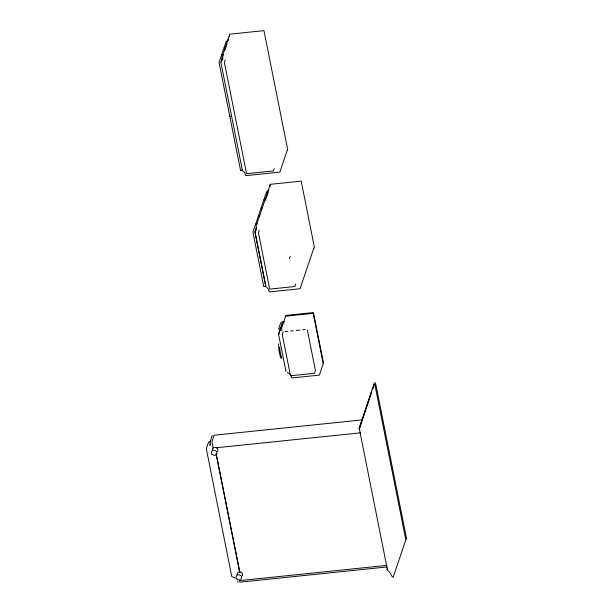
<?xml version="1.0" encoding="UTF-8"?>
<svg xmlns="http://www.w3.org/2000/svg" width="613" height="613" viewBox="0 0 613 613"><rect width="100%" height="100%" fill="white"/><g stroke="black" fill="none" stroke-linecap="round" stroke-linejoin="round"><path stroke-width="0.92" d="M373.317 387.654L373.562 386.765M281.88 331.012L281.765 327.564L285.942 315.404L313.442 312.561L323.472 362.896L319.396 375.11L291.819 377.96L290.577 374.627L287.497 372.428M221.737 54.641L224.021 47.898L225.4 47.753L225.484 48.182M224.074 47.737L226.358 40.994M223.515 54.365L220.833 62.288L242.464 170.751L244.748 172.598L245.79 175.655L279.857 172.13L287.213 150.4M224.979 50.051L227.025 44.006M221.27 61.936L222.734 57.622M222.917 58.243L222.304 60.051L222.113 56.909L229.469 35.171L229.637 35.631M225.216 60.013L224.389 62.449L246.572 173.694L273.344 170.92L274.164 168.483M255.659 224.029L258.357 216.067L259.92 215.906M258.41 215.906L261.107 207.945L262.671 207.784M263.912 199.654L266.609 191.693M256.403 227.346L254.87 231.86L265.812 286.708M266.18 198.459L268.318 192.137M256.548 227.86L255.085 232.166L265.789 285.834M259.261 230.312L258.433 232.748L269.674 289.114L294.953 286.493L295.78 284.057M287.436 150.545L287.704 149.733L263.965 30.65L229.492 34.213L229.607 36.313M212.29 435.399L210.09 441.904L209.968 445.436L210.52 443.812M289.397 258.632L290.225 256.196M280.486 323.258L278.578 328.913L279.942 328.806M278.478 334.391L282.325 323.02M282.34 323.695L278.639 334.629L285.972 371.401M283.206 331.809L282.279 334.552L290.501 375.761L314.507 373.279L315.434 370.536L307.404 330.261M313.833 248.112L300.079 288.738L269.23 291.926L268.578 289.367L266.548 287.145M314.048 248.265L314.392 247.246L301.213 181.142L269.958 184.367L270.019 186.727M387.447 568.282L386.964 569.699L387.592 570.496C390.665 571.63 391.04 576.442 393.14 577.308L405.821 539.831L374.819 384.336L373.938 384.428L358.881 428.824L359.425 429.2L387.424 569.653M371.118 393.983L359.341 428.778L371.562 391.355M373.21 387.914L373.608 386.734L373.225 387.922M256.134 230.097L256.525 228.044L256.111 226.159L269.866 185.532L270.042 186.015M373.171 387.86L373.417 387.309M372.88 388.389L372.152 389.37M268.885 190.053L267.743 190.858M283.635 322.369L284.233 321.963M227.791 40.006L228.335 39.607M228.189 40.55L227.009 41.293M210.474 441.23L208.504 442.28L206.305 448.777L231.775 576.519L235.262 578.12M268.126 191.647L266.954 192.275M283.934 321.587L280.769 322.423M283.007 322.737L283.658 322.4M223.063 54.664L221.684 54.802L219.056 62.564L229.806 116.455L231.645 116.271M241.913 170.123L242.373 170.077M241.997 170.552L240.618 170.69L229.867 116.799M265.965 200.037L263.858 199.823L261.161 207.784L261.529 209.631M257.169 224.036L255.606 224.197L252.908 232.158L263.782 286.669L265.345 286.509M285.62 316.193L313.197 313.335L323.243 363.739M285.06 331.618L287.826 331.334M290.6 331.043L293.366 330.759M296.14 330.476L299.834 330.093M302.6 329.802L305.374 329.518M373.677 383.117L375.516 382.933L406.695 539.31M362.582 419.859L214.129 435.215L211.929 441.712L213.194 448.065M216.052 447.774L360.705 432.816M387.125 565.355L239.622 580.611L239.936 582.158L386.979 566.956M237.614 580.994L238.097 582.35M265.329 285.88L265.414 286.302M216.228 453.858L239.867 572.419M216.075 453.796L239.76 572.565M373.938 384.428L373.968 384.612A9.049 8.069 18.7 0 1 374.06 385.899M212.366 450.218A2.835 2.529 18.7 0 1 215.707 447.475A2.835 2.529 18.7 0 1 217.431 451.528M237.093 574.749A2.835 2.529 18.7 0 1 240.786 572.121A2.835 2.529 18.7 0 1 241.668 576.519M281.788 357.685A10.39 2.153 84.1 0 1 281.175 356.122M280.984 355.486A10.39 2.153 84.1 0 1 279.612 347.127M281.497 358.728A10.39 2.153 84.1 0 1 278.593 343.809M212.021 454.294A2.835 2.529 18.7 0 0 216.803 453.804A2.835 2.529 18.7 0 0 213.653 450.233A2.835 2.529 18.7 0 0 212.021 454.294M236.756 578.825A2.835 2.529 18.7 0 0 241.53 578.327A2.835 2.529 18.7 0 0 238.38 574.764A2.835 2.529 18.7 0 0 236.756 578.825"/></g></svg>
